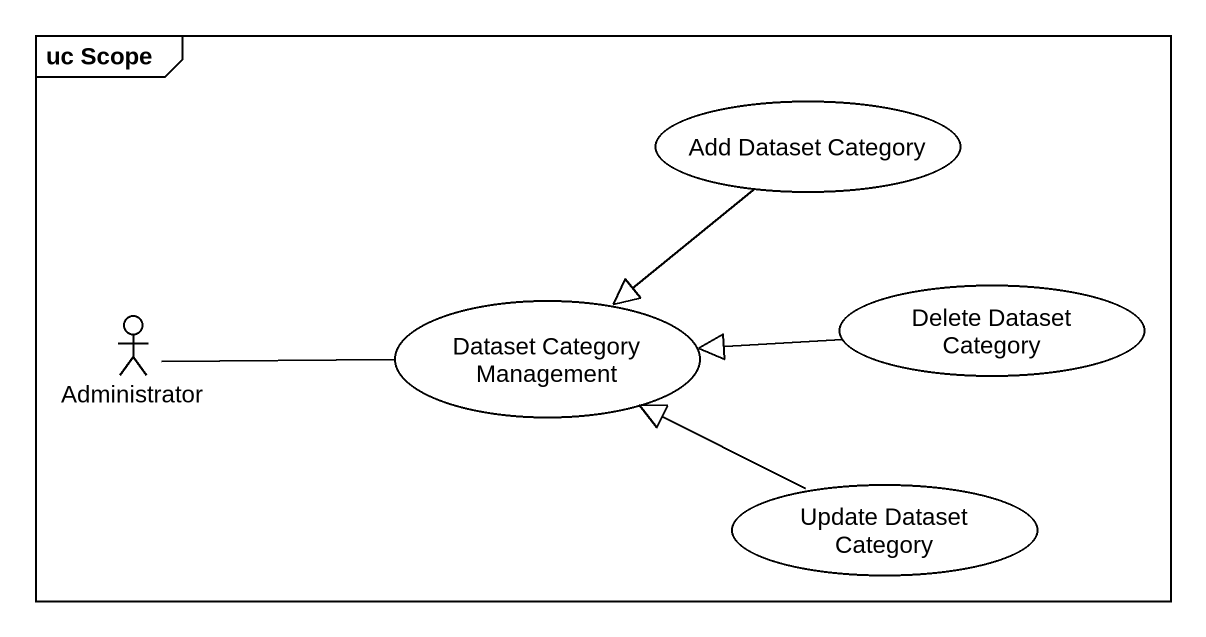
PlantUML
@startuml
mainframe uc Scope
usecase "Add Dataset Category" as Add_Dataset_Category
actor Administrator
usecase "Dataset Category Management" as Dataset_Category_Management
usecase "Delete Dataset Category" as Delete_Dataset_Category
usecase "Update Dataset Category" as Update_Dataset_Category
Add_Dataset_Category --|> Dataset_Category_Management
Administrator -right- Dataset_Category_Management
Delete_Dataset_Category -left-|> Dataset_Category_Management
Update_Dataset_Category -left-|> Dataset_Category_Management
@enduml
